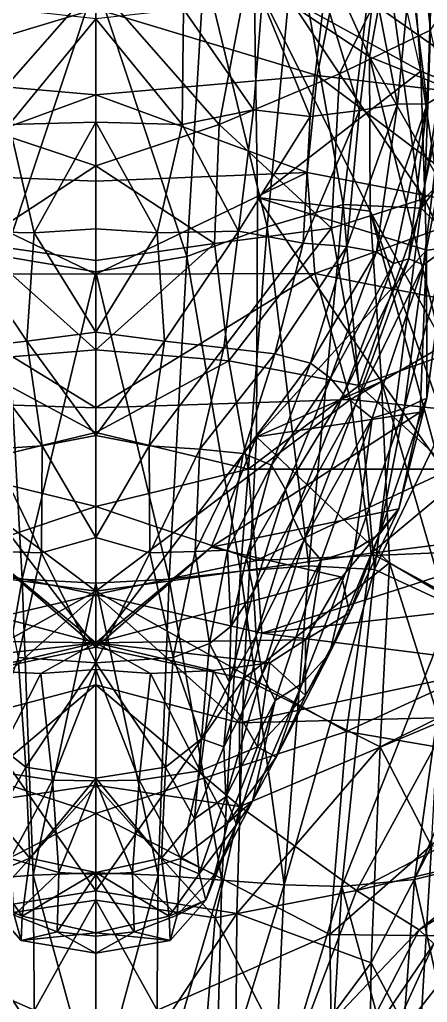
# Model space of a CAD drawing. Extents: x -1.1 to 1.1, y -4.3 to 7.3.
# Drawn here: x -0.0363 to 0.1582, y -3.6669 to -3.1978 of the extents above; entities that cross this region are included whole.
import ezdxf

# ---------------------------------------------------------------- set-up
doc = ezdxf.new("R2010")
doc.units = 0
doc.layers.add('T_REX$LWO', color=1, linetype='CONTINUOUS')

msp = doc.modelspace()

# ---------------------------------------------------------------- linework, layer by layer
at = {"layer": 'T_REX$LWO'}
for points in [[(0.15008, -3.15266, 3.32303), (0.15507, -3.22232, 3.32198), (0.12107, -3.0732, 3.34807)], [(0.13065, -3.21553, 3.33824), (0.07594, -3.09403, 3.26369), (0.0756, -3.17858, 3.24499)], [(0.07594, -3.09403, 3.26369), (0.13065, -3.21553, 3.33824), (0.14763, -3.12301, 3.36263)], [(0.15972, -3.20278, 4.20627), (0.21976, -3.11283, 4.1734), (0.15366, -3.14764, 4.20231)], [(0.19014, -3.23936, 3.45851), (0.14763, -3.12301, 3.36263), (0.13065, -3.21553, 3.33824)], [(0.14763, -3.12301, 3.36263), (0.19014, -3.23936, 3.45851), (0.21219, -3.1482, 3.45331)], [(0.09496, -3.1559, 3.05328), (0.1352, -3.1421, 3.02574), (0.11812, -3.28596, 3.05166)], [(0.15526, -3.2877, 3.05314), (0.11812, -3.28596, 3.05166), (0.1352, -3.1421, 3.02574)], [(0.1352, -3.1421, 3.02574), (0.17802, -3.14522, 3.0207), (0.15526, -3.2877, 3.05314)], [(0.11632, -3.22361, 4.21697), (0.15366, -3.14764, 4.20231), (0.07536, -3.16195, 4.2089)], [(0.15366, -3.14764, 4.20231), (0.11632, -3.22361, 4.21697), (0.15972, -3.20278, 4.20627)], [(0.15526, -3.2877, 3.05314), (0.17802, -3.14522, 3.0207), (0.22281, -3.20001, 3.08357)], [(0.15008, -3.15266, 3.32303), (0.15507, -3.22232, 3.32198), (0.0756, -3.17858, 3.24499)], [(0.17286, -3.22971, 3.34184), (0.15008, -3.15266, 3.32303), (0.16759, -3.16189, 3.34354)], [(0.17286, -3.22971, 3.34184), (0.15507, -3.22232, 3.32198), (0.15008, -3.15266, 3.32303)], [(0.05174, -3.17284, 3.08361), (0.09496, -3.1559, 3.05328), (0.08184, -3.2967, 3.06961)], [(0.11812, -3.28596, 3.05166), (0.08184, -3.2967, 3.06961), (0.09496, -3.1559, 3.05328)], [(-0.07536, -3.16195, 4.2089), (-0.05898, -3.24789, 4.21286), (0, -3.18073, 4.21512)], [(0.05898, -3.24789, 4.21286), (0.07536, -3.16195, 4.2089), (0, -3.18073, 4.21512)], [(0.07536, -3.16195, 4.2089), (0.05898, -3.24789, 4.21286), (0.11632, -3.22361, 4.21697)], [(0.1582, -3.23789, 3.38233), (0.16065, -3.16739, 3.3615), (0.15025, -3.17429, 3.37587)], [(0.1582, -3.23789, 3.38233), (0.16638, -3.23295, 3.36175), (0.16065, -3.16739, 3.3615)], [(-0.05174, -3.17284, 3.08361), (0, -3.17935, 3.09738), (-0.04345, -3.31092, 3.09187)], [(0, -3.17935, 3.09738), (0.05174, -3.17284, 3.08361), (0.04345, -3.31092, 3.09187)], [(0.08184, -3.2967, 3.06961), (0.04345, -3.31092, 3.09187), (0.05174, -3.17284, 3.08361)], [(0.14401, -3.23812, 3.39596), (0.15025, -3.17429, 3.37587), (0.13297, -3.18151, 3.38494)], [(0.15025, -3.17429, 3.37587), (0.14401, -3.23812, 3.39596), (0.1582, -3.23789, 3.38233)], [(-0.11502, -3.17772, 3.59938), (0, -3.19258, 3.6215), (-0.10567, -3.22449, 3.6181)], [(0, -3.26757, 4.22257), (0, -3.18073, 4.21512), (-0.05898, -3.24789, 4.21286)], [(0, -3.31818, 3.10277), (-0.04345, -3.31092, 3.09187), (0, -3.17935, 3.09738)], [(0, -3.19258, 3.6215), (0.11502, -3.17772, 3.59938), (0.10567, -3.22449, 3.6181)], [(0.04345, -3.31092, 3.09187), (0, -3.31818, 3.10277), (0, -3.17935, 3.09738)], [(0, -3.18073, 4.21512), (0, -3.26757, 4.22257), (0.05898, -3.24789, 4.21286)], [(0.07714, -3.28262, 3.24751), (0.0756, -3.17858, 3.24499), (0.15507, -3.22232, 3.32198)], [(0.0756, -3.17858, 3.24499), (0.13104, -3.28922, 3.32183), (0.13065, -3.21553, 3.33824)], [(0.13104, -3.28922, 3.32183), (0.0756, -3.17858, 3.24499), (0.07714, -3.28262, 3.24751)], [(0.1966, -3.2353, 3.57318), (0.10567, -3.22449, 3.6181), (0.11502, -3.17772, 3.59938)], [(0.11502, -3.17772, 3.59938), (0.21297, -3.17772, 3.56501), (0.1966, -3.2353, 3.57318)], [(0.12587, -3.24108, 3.40105), (0.13297, -3.18151, 3.38494), (0.10919, -3.18631, 3.38653)], [(0.12587, -3.24108, 3.40105), (0.14401, -3.23812, 3.39596), (0.13297, -3.18151, 3.38494)], [(0.0753, -3.24077, 3.39772), (0.07943, -3.18808, 3.38456), (0.04197, -3.19273, 3.37897)], [(0.0753, -3.24077, 3.39772), (0.10234, -3.24402, 3.40092), (0.07943, -3.18808, 3.38456)], [(0.10234, -3.24402, 3.40092), (0.10919, -3.18631, 3.38653), (0.07943, -3.18808, 3.38456)], [(0.10919, -3.18631, 3.38653), (0.10234, -3.24402, 3.40092), (0.12587, -3.24108, 3.40105)], [(0, -3.23364, 3.64484), (-0.10567, -3.22449, 3.6181), (0, -3.19258, 3.6215)], [(-0.04197, -3.19273, 3.37897), (-0.04128, -3.24785, 3.39025), (0, -3.19746, 3.36284)], [(0.10567, -3.22449, 3.6181), (0, -3.23364, 3.64484), (0, -3.19258, 3.6215)], [(0.04128, -3.24785, 3.39025), (0.04197, -3.19273, 3.37897), (0, -3.19746, 3.36284)], [(0.04197, -3.19273, 3.37897), (0.04128, -3.24785, 3.39025), (0.0753, -3.24077, 3.39772)], [(-0.04128, -3.24785, 3.39025), (0, -3.24676, 3.36948), (0, -3.19746, 3.36284)], [(0, -3.24676, 3.36948), (0.04128, -3.24785, 3.39025), (0, -3.19746, 3.36284)], [(0.15695, -3.28322, 4.18453), (0.15972, -3.20278, 4.20627), (0.11632, -3.22361, 4.21697)], [(0.19636, -3.32822, 3.11485), (0.15526, -3.2877, 3.05314), (0.22281, -3.20001, 3.08357)], [(0.15972, -3.20278, 4.20627), (0.15695, -3.28322, 4.18453), (0.17397, -3.26595, 4.17112)], [(0.16425, -3.34942, 3.4563), (0.13065, -3.21553, 3.33824), (0.13104, -3.28922, 3.32183)], [(0.17525, -3.29441, 3.45978), (0.19014, -3.23936, 3.45851), (0.13065, -3.21553, 3.33824)], [(0.13065, -3.21553, 3.33824), (0.16425, -3.34942, 3.4563), (0.17525, -3.29441, 3.45978)], [(0.15507, -3.22232, 3.32198), (0.15779, -3.30781, 3.30857), (0.07714, -3.28262, 3.24751)], [(0.15507, -3.22232, 3.32198), (0.16759, -3.30671, 3.33471), (0.15779, -3.30781, 3.30857)], [(0.16759, -3.30671, 3.33471), (0.15507, -3.22232, 3.32198), (0.17286, -3.22971, 3.34184)], [(-0.10567, -3.22449, 3.6181), (0, -3.23364, 3.64484), (-0.10087, -3.27075, 3.63758)], [(0, -3.23364, 3.64484), (0.10567, -3.22449, 3.6181), (0.10087, -3.27075, 3.63758)], [(0.11251, -3.29736, 4.21686), (0.11632, -3.22361, 4.21697), (0.05898, -3.24789, 4.21286)], [(0.19041, -3.28803, 3.58264), (0.10087, -3.27075, 3.63758), (0.10567, -3.22449, 3.6181)], [(0.10567, -3.22449, 3.6181), (0.1966, -3.2353, 3.57318), (0.19041, -3.28803, 3.58264)], [(0.11632, -3.22361, 4.21697), (0.11251, -3.29736, 4.21686), (0.15695, -3.28322, 4.18453)], [(0.17286, -3.22971, 3.34184), (0.16638, -3.23295, 3.36175), (0.15635, -3.31487, 3.35813)], [(0.17286, -3.22971, 3.34184), (0.15635, -3.31487, 3.35813), (0.16759, -3.30671, 3.33471)], [(0, -3.27496, 3.66655), (-0.10087, -3.27075, 3.63758), (0, -3.23364, 3.64484)], [(0.10087, -3.27075, 3.63758), (0, -3.27496, 3.66655), (0, -3.23364, 3.64484)], [(0.16638, -3.23295, 3.36175), (0.14943, -3.31201, 3.37993), (0.15635, -3.31487, 3.35813)], [(0.14943, -3.31201, 3.37993), (0.16638, -3.23295, 3.36175), (0.1582, -3.23789, 3.38233)], [(0.0753, -3.24077, 3.39772), (0.04128, -3.24785, 3.39025), (0.06815, -3.29881, 3.40365)], [(0.10234, -3.24402, 3.40092), (0.0753, -3.24077, 3.39772), (0.06815, -3.29881, 3.40365)], [(0.09904, -3.30445, 3.40827), (0.11983, -3.30611, 3.40978), (0.12587, -3.24108, 3.40105)], [(0.12587, -3.24108, 3.40105), (0.10234, -3.24402, 3.40092), (0.09904, -3.30445, 3.40827)], [(0.14401, -3.23812, 3.39596), (0.12587, -3.24108, 3.40105), (0.11983, -3.30611, 3.40978)], [(0.13401, -3.30856, 3.40481), (0.14401, -3.23812, 3.39596), (0.11983, -3.30611, 3.40978)], [(0.13401, -3.30856, 3.40481), (0.14204, -3.31419, 3.39515), (0.1582, -3.23789, 3.38233)], [(0.1582, -3.23789, 3.38233), (0.14401, -3.23812, 3.39596), (0.13401, -3.30856, 3.40481)], [(0.1582, -3.23789, 3.38233), (0.14204, -3.31419, 3.39515), (0.14943, -3.31201, 3.37993)], [(0.09904, -3.30445, 3.40827), (0.10234, -3.24402, 3.40092), (0.06815, -3.29881, 3.40365)], [(-0.0293, -3.29962, 3.38898), (-0.04128, -3.24785, 3.39025), (-0.06815, -3.29881, 3.40365)], [(-0.05898, -3.24789, 4.21286), (-0.05677, -3.30459, 4.21024), (0, -3.26757, 4.22257)], [(-0.04128, -3.24785, 3.39025), (-0.0293, -3.29962, 3.38898), (0, -3.24676, 3.36948)], [(0, -3.29765, 3.37109), (0, -3.24676, 3.36948), (-0.0293, -3.29962, 3.38898)], [(0, -3.24676, 3.36948), (0, -3.29765, 3.37109), (0.0293, -3.29962, 3.38898)], [(0.0293, -3.29962, 3.38898), (0.04128, -3.24785, 3.39025), (0, -3.24676, 3.36948)], [(0.05677, -3.30459, 4.21024), (0.05898, -3.24789, 4.21286), (0, -3.26757, 4.22257)], [(0.04128, -3.24785, 3.39025), (0.0293, -3.29962, 3.38898), (0.06815, -3.29881, 3.40365)], [(0.05898, -3.24789, 4.21286), (0.05677, -3.30459, 4.21024), (0.11251, -3.29736, 4.21686)], [(0, -3.31271, 4.21687), (0, -3.26757, 4.22257), (-0.05677, -3.30459, 4.21024)], [(0, -3.26757, 4.22257), (0, -3.31271, 4.21687), (0.05677, -3.30459, 4.21024)], [(0.17397, -3.26595, 4.17112), (0.15695, -3.28322, 4.18453), (0.18733, -3.35046, 4.13332)], [(-0.10459, -3.31896, 3.64859), (-0.10087, -3.27075, 3.63758), (0, -3.31936, 3.67886)], [(-0.10087, -3.27075, 3.63758), (0, -3.27496, 3.66655), (0, -3.31936, 3.67886)], [(0.10087, -3.27075, 3.63758), (0.10459, -3.31896, 3.64859), (0, -3.31936, 3.67886)], [(0, -3.27496, 3.66655), (0.10087, -3.27075, 3.63758), (0, -3.31936, 3.67886)], [(0.10087, -3.27075, 3.63758), (0.19041, -3.28803, 3.58264), (0.10459, -3.31896, 3.64859)], [(0.07678, -3.39694, 3.25642), (0.07714, -3.28262, 3.24751), (0.15779, -3.30781, 3.30857)], [(0.13639, -3.37052, 3.31047), (0.07714, -3.28262, 3.24751), (0.07678, -3.39694, 3.25642)], [(0.07714, -3.28262, 3.24751), (0.13639, -3.37052, 3.31047), (0.13104, -3.28922, 3.32183)], [(0.15695, -3.28322, 4.18453), (0.11251, -3.29736, 4.21686), (0.12576, -3.37245, 4.2021)], [(0.18733, -3.35046, 4.13332), (0.15695, -3.28322, 4.18453), (0.12576, -3.37245, 4.2021)], [(0.08184, -3.2967, 3.06961), (0.11812, -3.28596, 3.05166), (0.1017, -3.45846, 3.08986)], [(0.13311, -3.46021, 3.0982), (0.1017, -3.45846, 3.08986), (0.11812, -3.28596, 3.05166)], [(0.19041, -3.28803, 3.58264), (0.19443, -3.33682, 3.5871), (0.10459, -3.31896, 3.64859)], [(0.11812, -3.28596, 3.05166), (0.15526, -3.2877, 3.05314), (0.13311, -3.46021, 3.0982)], [(0.13311, -3.46021, 3.0982), (0.15526, -3.2877, 3.05314), (0.19636, -3.32822, 3.11485)], [(0.16297, -3.37991, 3.44652), (0.16425, -3.34942, 3.4563), (0.13104, -3.28922, 3.32183)], [(0.13104, -3.28922, 3.32183), (0.16387, -3.40974, 3.43432), (0.16297, -3.37991, 3.44652)], [(0.16387, -3.40974, 3.43432), (0.13104, -3.28922, 3.32183), (0.13639, -3.37052, 3.31047)], [(0, -3.29765, 3.37109), (-0.0293, -3.29962, 3.38898), (0, -3.34705, 3.36596)], [(0.0293, -3.29962, 3.38898), (0, -3.29765, 3.37109), (0, -3.34705, 3.36596)], [(0.04345, -3.31092, 3.09187), (0.08184, -3.2967, 3.06961), (0.06902, -3.46102, 3.09602)], [(0.11251, -3.29736, 4.21686), (0.05677, -3.30459, 4.21024), (0.06357, -3.36067, 4.19981)], [(0.12576, -3.37245, 4.2021), (0.11251, -3.29736, 4.21686), (0.06357, -3.36067, 4.19981)], [(0.1017, -3.45846, 3.08986), (0.06902, -3.46102, 3.09602), (0.08184, -3.2967, 3.06961)], [(-0.06113, -3.35452, 3.39741), (-0.03289, -3.3513, 3.38763), (-0.06815, -3.29881, 3.40365)], [(-0.03289, -3.3513, 3.38763), (-0.0293, -3.29962, 3.38898), (-0.06815, -3.29881, 3.40365)], [(-0.03289, -3.3513, 3.38763), (0, -3.34705, 3.36596), (-0.0293, -3.29962, 3.38898)], [(0, -3.34705, 3.36596), (0.03289, -3.3513, 3.38763), (0.0293, -3.29962, 3.38898)], [(0.0293, -3.29962, 3.38898), (0.03289, -3.3513, 3.38763), (0.06815, -3.29881, 3.40365)], [(0.03289, -3.3513, 3.38763), (0.06113, -3.35452, 3.39741), (0.06815, -3.29881, 3.40365)], [(0.09904, -3.30445, 3.40827), (0.06815, -3.29881, 3.40365), (0.06113, -3.35452, 3.39741)], [(-0.05677, -3.30459, 4.21024), (-0.06357, -3.36067, 4.19981), (0, -3.35545, 4.20379)], [(0, -3.31271, 4.21687), (-0.05677, -3.30459, 4.21024), (0, -3.35545, 4.20379)], [(0.05677, -3.30459, 4.21024), (0, -3.31271, 4.21687), (0, -3.35545, 4.20379)], [(0.06357, -3.36067, 4.19981), (0.05677, -3.30459, 4.21024), (0, -3.35545, 4.20379)], [(0.06113, -3.35452, 3.39741), (0.08555, -3.35728, 3.40247), (0.09904, -3.30445, 3.40827)], [(0.09904, -3.30445, 3.40827), (0.08555, -3.35728, 3.40247), (0.11983, -3.30611, 3.40978)], [(0.08555, -3.35728, 3.40247), (0.10249, -3.36175, 3.405), (0.11983, -3.30611, 3.40978)], [(0.13401, -3.30856, 3.40481), (0.11983, -3.30611, 3.40978), (0.10249, -3.36175, 3.405)], [(0.14719, -3.38344, 3.33389), (0.16759, -3.30671, 3.33471), (0.15635, -3.31487, 3.35813)], [(0.16759, -3.30671, 3.33471), (0.14719, -3.38344, 3.33389), (0.15804, -3.37845, 3.31556)], [(0.15804, -3.37845, 3.31556), (0.15779, -3.30781, 3.30857), (0.16759, -3.30671, 3.33471)], [(-0.0351, -3.46482, 3.10687), (-0.06902, -3.46102, 3.09602), (-0.04345, -3.31092, 3.09187)], [(-0.04345, -3.31092, 3.09187), (0, -3.31818, 3.10277), (-0.0351, -3.46482, 3.10687)], [(0, -3.31818, 3.10277), (0.04345, -3.31092, 3.09187), (0.0351, -3.46482, 3.10687)], [(0.06902, -3.46102, 3.09602), (0.0351, -3.46482, 3.10687), (0.04345, -3.31092, 3.09187)], [(0.15779, -3.30781, 3.30857), (0.15487, -3.38509, 3.29413), (0.07678, -3.39694, 3.25642)], [(0.10249, -3.36175, 3.405), (0.11198, -3.36891, 3.40084), (0.13401, -3.30856, 3.40481)], [(0.13401, -3.30856, 3.40481), (0.11198, -3.36891, 3.40084), (0.14204, -3.31419, 3.39515)], [(0.14943, -3.31201, 3.37993), (0.14204, -3.31419, 3.39515), (0.11818, -3.3766, 3.3894)], [(0.11818, -3.3766, 3.3894), (0.12393, -3.38161, 3.37335), (0.14943, -3.31201, 3.37993)], [(0.14943, -3.31201, 3.37993), (0.12393, -3.38161, 3.37335), (0.15635, -3.31487, 3.35813)], [(0.15804, -3.37845, 3.31556), (0.15487, -3.38509, 3.29413), (0.15779, -3.30781, 3.30857)], [(0.11198, -3.36891, 3.40084), (0.11818, -3.3766, 3.3894), (0.14204, -3.31419, 3.39515)], [(0.12393, -3.38161, 3.37335), (0.1319, -3.38799, 3.35418), (0.15635, -3.31487, 3.35813)], [(0.1319, -3.38799, 3.35418), (0.14719, -3.38344, 3.33389), (0.15635, -3.31487, 3.35813)], [(-0.12153, -3.37916, 3.64216), (-0.10459, -3.31896, 3.64859), (0, -3.38305, 3.67322)], [(0, -3.31936, 3.67886), (0, -3.38305, 3.67322), (-0.10459, -3.31896, 3.64859)], [(0, -3.4668, 3.11262), (-0.0351, -3.46482, 3.10687), (0, -3.31818, 3.10277)], [(0.0351, -3.46482, 3.10687), (0, -3.4668, 3.11262), (0, -3.31818, 3.10277)], [(0, -3.38305, 3.67322), (0, -3.31936, 3.67886), (0.10459, -3.31896, 3.64859)], [(0.10459, -3.31896, 3.64859), (0.12153, -3.37916, 3.64216), (0, -3.38305, 3.67322)], [(0.12153, -3.37916, 3.64216), (0.10459, -3.31896, 3.64859), (0.19443, -3.33682, 3.5871)], [(0.17043, -3.4776, 3.15406), (0.13311, -3.46021, 3.0982), (0.19636, -3.32822, 3.11485)], [(0.19443, -3.33682, 3.5871), (0.20858, -3.38824, 3.57928), (0.12153, -3.37916, 3.64216)], [(0, -3.34705, 3.36596), (-0.03289, -3.3513, 3.38763), (0, -3.39627, 3.35627)], [(0.03289, -3.3513, 3.38763), (0, -3.34705, 3.36596), (0, -3.39627, 3.35627)], [(-0.03289, -3.3513, 3.38763), (-0.06113, -3.35452, 3.39741), (-0.02554, -3.40121, 3.3741)], [(-0.03289, -3.3513, 3.38763), (-0.02554, -3.40121, 3.3741), (0, -3.39627, 3.35627)], [(0.02554, -3.40121, 3.3741), (0.03289, -3.3513, 3.38763), (0, -3.39627, 3.35627)], [(0.06113, -3.35452, 3.39741), (0.03289, -3.3513, 3.38763), (0.02554, -3.40121, 3.3741)], [(0.18733, -3.35046, 4.13332), (0.12576, -3.37245, 4.2021), (0.16944, -3.41242, 4.1171)], [(0, -3.35545, 4.20379), (-0.06357, -3.36067, 4.19981), (0, -3.39495, 4.18654)], [(-0.04977, -3.40278, 3.38255), (-0.02554, -3.40121, 3.3741), (-0.06113, -3.35452, 3.39741)], [(0.06357, -3.36067, 4.19981), (0, -3.35545, 4.20379), (0, -3.39495, 4.18654)], [(0.02554, -3.40121, 3.3741), (0.04977, -3.40278, 3.38255), (0.06113, -3.35452, 3.39741)], [(0.08555, -3.35728, 3.40247), (0.06113, -3.35452, 3.39741), (0.04977, -3.40278, 3.38255)], [(0.07037, -3.40486, 3.38881), (0.08555, -3.35728, 3.40247), (0.04977, -3.40278, 3.38255)], [(0.10249, -3.36175, 3.405), (0.08555, -3.35728, 3.40247), (0.07037, -3.40486, 3.38881)], [(-0.06357, -3.36067, 4.19981), (-0.07281, -3.41233, 4.185), (0, -3.39495, 4.18654)], [(0.07281, -3.41233, 4.185), (0.06357, -3.36067, 4.19981), (0, -3.39495, 4.18654)], [(0.12576, -3.37245, 4.2021), (0.06357, -3.36067, 4.19981), (0.07281, -3.41233, 4.185)], [(0.07037, -3.40486, 3.38881), (0.0839, -3.4104, 3.39191), (0.10249, -3.36175, 3.405)], [(0.11198, -3.36891, 3.40084), (0.10249, -3.36175, 3.405), (0.0839, -3.4104, 3.39191)], [(0.16944, -3.41242, 4.1171), (0.12576, -3.37245, 4.2021), (0.07281, -3.41233, 4.185)], [(0.07678, -3.39694, 3.25642), (0.14014, -3.45717, 3.30152), (0.13639, -3.37052, 3.31047)], [(0.09053, -3.42204, 3.38774), (0.11198, -3.36891, 3.40084), (0.0839, -3.4104, 3.39191)], [(0.11818, -3.3766, 3.3894), (0.11198, -3.36891, 3.40084), (0.09053, -3.42204, 3.38774)], [(0.13639, -3.37052, 3.31047), (0.16573, -3.47224, 3.40922), (0.16387, -3.40974, 3.43432)], [(0.16573, -3.47224, 3.40922), (0.13639, -3.37052, 3.31047), (0.14014, -3.45717, 3.30152)], [(0.09053, -3.42204, 3.38774), (0.09416, -3.43558, 3.3773), (0.11818, -3.3766, 3.3894)], [(0.12393, -3.38161, 3.37335), (0.11818, -3.3766, 3.3894), (0.09416, -3.43558, 3.3773)], [(-0.13152, -3.45252, 3.61996), (-0.12153, -3.37916, 3.64216), (0, -3.47064, 3.64866)], [(0, -3.38305, 3.67322), (0, -3.47064, 3.64866), (-0.12153, -3.37916, 3.64216)], [(0, -3.47064, 3.64866), (0, -3.38305, 3.67322), (0.12153, -3.37916, 3.64216)], [(0.12153, -3.37916, 3.64216), (0.13152, -3.45252, 3.61996), (0, -3.47064, 3.64866)], [(0.0993, -3.44631, 3.36294), (0.12393, -3.38161, 3.37335), (0.09416, -3.43558, 3.3773)], [(0.1319, -3.38799, 3.35418), (0.12393, -3.38161, 3.37335), (0.0993, -3.44631, 3.36294)], [(0.13152, -3.45252, 3.61996), (0.12153, -3.37916, 3.64216), (0.20858, -3.38824, 3.57928)], [(0.15804, -3.37845, 3.31556), (0.13537, -3.44337, 3.30852), (0.1446, -3.43134, 3.29273)], [(0.15804, -3.37845, 3.31556), (0.14719, -3.38344, 3.33389), (0.13537, -3.44337, 3.30852)], [(0.1446, -3.43134, 3.29273), (0.15487, -3.38509, 3.29413), (0.15804, -3.37845, 3.31556)], [(0.07678, -3.39694, 3.25642), (0.15487, -3.38509, 3.29413), (0.05508, -3.44954, 3.2587)], [(0.15487, -3.38509, 3.29413), (0.1446, -3.43134, 3.29273), (0.05508, -3.44954, 3.2587)], [(0.14719, -3.38344, 3.33389), (0.12348, -3.4509, 3.32579), (0.13537, -3.44337, 3.30852)], [(0.12348, -3.4509, 3.32579), (0.14719, -3.38344, 3.33389), (0.1319, -3.38799, 3.35418)], [(0.0993, -3.44631, 3.36294), (0.10761, -3.45584, 3.34466), (0.1319, -3.38799, 3.35418)], [(0.1319, -3.38799, 3.35418), (0.10761, -3.45584, 3.34466), (0.12348, -3.4509, 3.32579)], [(0.20858, -3.38824, 3.57928), (0.21354, -3.44228, 3.56396), (0.13152, -3.45252, 3.61996)], [(0, -3.39495, 4.18654), (-0.07281, -3.41233, 4.185), (0, -3.43023, 4.1688)], [(0, -3.39627, 3.35627), (-0.02554, -3.40121, 3.3741), (0, -3.44501, 3.34372)], [(0.07281, -3.41233, 4.185), (0, -3.39495, 4.18654), (0, -3.43023, 4.1688)], [(0.02554, -3.40121, 3.3741), (0, -3.39627, 3.35627), (0, -3.44501, 3.34372)], [(-0.07678, -3.39694, 3.25642), (0, -3.4974, 3.24026), (-0.05508, -3.44954, 3.2587)], [(-0.0707, -3.51231, 3.25629), (0, -3.4974, 3.24026), (-0.07678, -3.39694, 3.25642)], [(-0.02581, -3.45225, 3.359), (-0.02554, -3.40121, 3.3741), (-0.04977, -3.40278, 3.38255)], [(-0.02581, -3.45225, 3.359), (0, -3.44501, 3.34372), (-0.02554, -3.40121, 3.3741)], [(0, -3.4974, 3.24026), (0.07678, -3.39694, 3.25642), (0.05508, -3.44954, 3.2587)], [(0, -3.4974, 3.24026), (0.0707, -3.51231, 3.25629), (0.07678, -3.39694, 3.25642)], [(0, -3.44501, 3.34372), (0.02581, -3.45225, 3.359), (0.02554, -3.40121, 3.3741)], [(0.02554, -3.40121, 3.3741), (0.02581, -3.45225, 3.359), (0.04977, -3.40278, 3.38255)], [(0.14014, -3.45717, 3.30152), (0.07678, -3.39694, 3.25642), (0.0707, -3.51231, 3.25629)], [(-0.04739, -3.45169, 3.36573), (-0.02581, -3.45225, 3.359), (-0.04977, -3.40278, 3.38255)], [(0.02581, -3.45225, 3.359), (0.04739, -3.45169, 3.36573), (0.04977, -3.40278, 3.38255)], [(0.07037, -3.40486, 3.38881), (0.04977, -3.40278, 3.38255), (0.04739, -3.45169, 3.36573)], [(0.04739, -3.45169, 3.36573), (0.06297, -3.451, 3.37237), (0.07037, -3.40486, 3.38881)], [(0.07037, -3.40486, 3.38881), (0.06297, -3.451, 3.37237), (0.0839, -3.4104, 3.39191)], [(0.06297, -3.451, 3.37237), (0.07201, -3.45467, 3.37554), (0.0839, -3.4104, 3.39191)], [(0.09053, -3.42204, 3.38774), (0.0839, -3.4104, 3.39191), (0.07201, -3.45467, 3.37554)], [(-0.07281, -3.41233, 4.185), (-0.07655, -3.45597, 4.16279), (0, -3.43023, 4.1688)], [(0.07655, -3.45597, 4.16279), (0.07281, -3.41233, 4.185), (0, -3.43023, 4.1688)], [(0.16944, -3.41242, 4.1171), (0.07281, -3.41233, 4.185), (0.07655, -3.45597, 4.16279)], [(0.20378, -3.45061, 4.09258), (0.16944, -3.41242, 4.1171), (0.07655, -3.45597, 4.16279)], [(0.07201, -3.45467, 3.37554), (0.07525, -3.47078, 3.37071), (0.09053, -3.42204, 3.38774)], [(0.09053, -3.42204, 3.38774), (0.07525, -3.47078, 3.37071), (0.09416, -3.43558, 3.3773)], [(0, -3.43023, 4.1688), (-0.07655, -3.45597, 4.16279), (0, -3.47223, 4.14886)], [(0.07655, -3.45597, 4.16279), (0, -3.43023, 4.1688), (0, -3.47223, 4.14886)], [(0.11742, -3.46387, 3.27827), (0.05508, -3.44954, 3.2587), (0.1446, -3.43134, 3.29273)], [(0.1446, -3.43134, 3.29273), (0.12114, -3.48104, 3.28618), (0.11742, -3.46387, 3.27827)], [(0.12114, -3.48104, 3.28618), (0.1446, -3.43134, 3.29273), (0.13537, -3.44337, 3.30852)], [(0.07525, -3.47078, 3.37071), (0.07657, -3.49195, 3.36159), (0.09416, -3.43558, 3.3773)], [(0.0993, -3.44631, 3.36294), (0.09416, -3.43558, 3.3773), (0.07657, -3.49195, 3.36159)], [(0.11157, -3.50039, 3.30014), (0.12114, -3.48104, 3.28618), (0.13537, -3.44337, 3.30852)], [(0.11157, -3.50039, 3.30014), (0.13537, -3.44337, 3.30852), (0.12348, -3.4509, 3.32579)], [(0.21354, -3.44228, 3.56396), (0.21099, -3.49566, 3.54534), (0.13152, -3.45252, 3.61996)], [(-0.02581, -3.45225, 3.359), (0, -3.50489, 3.34407), (0, -3.44501, 3.34372)], [(0, -3.50489, 3.34407), (0.02581, -3.45225, 3.359), (0, -3.44501, 3.34372)], [(0.07657, -3.49195, 3.36159), (0.07944, -3.51019, 3.34963), (0.0993, -3.44631, 3.36294)], [(0.0993, -3.44631, 3.36294), (0.07944, -3.51019, 3.34963), (0.10761, -3.45584, 3.34466)], [(-0.11974, -3.53758, 3.59121), (-0.13152, -3.45252, 3.61996), (0, -3.47064, 3.64866)], [(0, -3.49526, 3.25691), (-0.11742, -3.46387, 3.27827), (-0.05508, -3.44954, 3.2587)], [(0, -3.49526, 3.25691), (-0.05508, -3.44954, 3.2587), (0, -3.4974, 3.24026)], [(-0.02581, -3.45225, 3.359), (-0.04739, -3.45169, 3.36573), (-0.03703, -3.50226, 3.35006)], [(0, -3.50489, 3.34407), (-0.02581, -3.45225, 3.359), (-0.03703, -3.50226, 3.35006)], [(0.05508, -3.44954, 3.2587), (0, -3.49526, 3.25691), (0, -3.4974, 3.24026)], [(0.11742, -3.46387, 3.27827), (0, -3.49526, 3.25691), (0.05508, -3.44954, 3.2587)], [(0.02581, -3.45225, 3.359), (0, -3.50489, 3.34407), (0.03703, -3.50226, 3.35006)], [(0.13152, -3.45252, 3.61996), (0.11974, -3.53758, 3.59121), (0, -3.47064, 3.64866)], [(0.04739, -3.45169, 3.36573), (0.02581, -3.45225, 3.359), (0.03703, -3.50226, 3.35006)], [(0.04739, -3.45169, 3.36573), (0.03703, -3.50226, 3.35006), (0.05435, -3.49563, 3.35616)], [(0.05435, -3.49563, 3.35616), (0.06297, -3.451, 3.37237), (0.04739, -3.45169, 3.36573)], [(0.06297, -3.451, 3.37237), (0.05435, -3.49563, 3.35616), (0.06448, -3.4875, 3.362)], [(0.07201, -3.45467, 3.37554), (0.06297, -3.451, 3.37237), (0.06448, -3.4875, 3.362)], [(0.20378, -3.45061, 4.09258), (0.07655, -3.45597, 4.16279), (0.07931, -3.49061, 4.14051)], [(0.20848, -3.47602, 4.08482), (0.20378, -3.45061, 4.09258), (0.07931, -3.49061, 4.14051)], [(0.0985, -3.51478, 3.31696), (0.12348, -3.4509, 3.32579), (0.10761, -3.45584, 3.34466)], [(0.12348, -3.4509, 3.32579), (0.0985, -3.51478, 3.31696), (0.11157, -3.50039, 3.30014)], [(0.21099, -3.49566, 3.54534), (0.11974, -3.53758, 3.59121), (0.13152, -3.45252, 3.61996)], [(-0.07655, -3.45597, 4.16279), (-0.07931, -3.49061, 4.14051), (0, -3.47223, 4.14886)], [(0.07931, -3.49061, 4.14051), (0.07655, -3.45597, 4.16279), (0, -3.47223, 4.14886)], [(0.07525, -3.47078, 3.37071), (0.07201, -3.45467, 3.37554), (0.06448, -3.4875, 3.362)], [(0.0707, -3.51231, 3.25629), (0.1357, -3.54488, 3.29132), (0.14014, -3.45717, 3.30152)], [(0.07944, -3.51019, 3.34963), (0.08556, -3.52275, 3.33482), (0.10761, -3.45584, 3.34466)], [(0.08556, -3.52275, 3.33482), (0.0985, -3.51478, 3.31696), (0.10761, -3.45584, 3.34466)], [(0.16355, -3.53103, 3.37363), (0.14014, -3.45717, 3.30152), (0.1357, -3.54488, 3.29132)], [(0.14014, -3.45717, 3.30152), (0.16355, -3.53103, 3.37363), (0.16573, -3.47224, 3.40922)], [(-0.06902, -3.46102, 3.09602), (-0.0351, -3.46482, 3.10687), (-0.06027, -3.60859, 3.11089)], [(0.0351, -3.46482, 3.10687), (0.06902, -3.46102, 3.09602), (0.06027, -3.60859, 3.11089)], [(0.08994, -3.61084, 3.11341), (0.06027, -3.60859, 3.11089), (0.06902, -3.46102, 3.09602)], [(0.06902, -3.46102, 3.09602), (0.1017, -3.45846, 3.08986), (0.08994, -3.61084, 3.11341)], [(0.08994, -3.61084, 3.11341), (0.1017, -3.45846, 3.08986), (0.13311, -3.46021, 3.0982)], [(0.11752, -3.6116, 3.12564), (0.08994, -3.61084, 3.11341), (0.13311, -3.46021, 3.0982)], [(0.11752, -3.6116, 3.12564), (0.13311, -3.46021, 3.0982), (0.17043, -3.4776, 3.15406)], [(-0.11742, -3.46387, 3.27827), (0, -3.49526, 3.25691), (-0.10018, -3.49383, 3.27431)], [(-0.02984, -3.60622, 3.11304), (-0.06027, -3.60859, 3.11089), (-0.0351, -3.46482, 3.10687)], [(-0.0351, -3.46482, 3.10687), (0, -3.4668, 3.11262), (-0.02984, -3.60622, 3.11304)], [(0, -3.60511, 3.11485), (-0.02984, -3.60622, 3.11304), (0, -3.4668, 3.11262)], [(0, -3.49526, 3.25691), (0.11742, -3.46387, 3.27827), (0.10018, -3.49383, 3.27431)], [(0, -3.4668, 3.11262), (0.0351, -3.46482, 3.10687), (0.02984, -3.60622, 3.11304)], [(0.02984, -3.60622, 3.11304), (0, -3.60511, 3.11485), (0, -3.4668, 3.11262)], [(0.06027, -3.60859, 3.11089), (0.02984, -3.60622, 3.11304), (0.0351, -3.46482, 3.10687)], [(0.11742, -3.46387, 3.27827), (0.12114, -3.48104, 3.28618), (0.10018, -3.49383, 3.27431)], [(0, -3.5767, 3.61406), (-0.11974, -3.53758, 3.59121), (0, -3.47064, 3.64866)], [(0.11974, -3.53758, 3.59121), (0, -3.5767, 3.61406), (0, -3.47064, 3.64866)], [(0.06379, -3.51399, 3.3564), (0.07525, -3.47078, 3.37071), (0.06448, -3.4875, 3.362)], [(0.07657, -3.49195, 3.36159), (0.07525, -3.47078, 3.37071), (0.06379, -3.51399, 3.3564)], [(-0.07931, -3.49061, 4.14051), (-0.06866, -3.53347, 4.11801), (0, -3.47223, 4.14886)], [(0, -3.51541, 4.12479), (0, -3.47223, 4.14886), (-0.06866, -3.53347, 4.11801)], [(0, -3.47223, 4.14886), (0, -3.51541, 4.12479), (0.06866, -3.53347, 4.11801)], [(0.06866, -3.53347, 4.11801), (0.07931, -3.49061, 4.14051), (0, -3.47223, 4.14886)], [(0.19869, -3.50573, 4.07156), (0.20848, -3.47602, 4.08482), (0.07931, -3.49061, 4.14051)], [(0.12114, -3.48104, 3.28618), (0.10004, -3.52037, 3.28184), (0.10018, -3.49383, 3.27431)], [(0.10004, -3.52037, 3.28184), (0.12114, -3.48104, 3.28618), (0.11157, -3.50039, 3.30014)], [(0.15205, -3.6082, 3.17484), (0.11752, -3.6116, 3.12564), (0.17043, -3.4776, 3.15406)], [(0.15205, -3.6082, 3.17484), (0.17043, -3.4776, 3.15406), (0.19461, -3.50825, 3.24124)], [(0.06379, -3.51399, 3.3564), (0.06448, -3.4875, 3.362), (0.05435, -3.49563, 3.35616)], [(0, -3.49526, 3.25691), (-0.08306, -3.50486, 3.27045), (-0.10018, -3.49383, 3.27431)], [(0.08306, -3.50486, 3.27045), (0, -3.49526, 3.25691), (0.10018, -3.49383, 3.27431)], [(0.06379, -3.51399, 3.3564), (0.06114, -3.54495, 3.34932), (0.07657, -3.49195, 3.36159)], [(0.07944, -3.51019, 3.34963), (0.07657, -3.49195, 3.36159), (0.06114, -3.54495, 3.34932)], [(0.07931, -3.49061, 4.14051), (0.06866, -3.53347, 4.11801), (0.19869, -3.50573, 4.07156)], [(0.08306, -3.50486, 3.27045), (0.10018, -3.49383, 3.27431), (0.10004, -3.52037, 3.28184)], [(-0.05621, -3.50849, 3.26791), (-0.08306, -3.50486, 3.27045), (0, -3.49526, 3.25691)], [(0, -3.4974, 3.24026), (-0.0707, -3.51231, 3.25629), (0, -3.61365, 3.2294)], [(0, -3.49526, 3.25691), (-0.02612, -3.51, 3.26741), (-0.05621, -3.50849, 3.26791)], [(0, -3.50805, 3.26658), (-0.02612, -3.51, 3.26741), (0, -3.49526, 3.25691)], [(0.08306, -3.50486, 3.27045), (0.05621, -3.50849, 3.26791), (0, -3.49526, 3.25691)], [(0.02612, -3.51, 3.26741), (0, -3.49526, 3.25691), (0.05621, -3.50849, 3.26791)], [(0.02612, -3.51, 3.26741), (0, -3.50805, 3.26658), (0, -3.49526, 3.25691)], [(0.0707, -3.51231, 3.25629), (0, -3.4974, 3.24026), (0, -3.61365, 3.2294)], [(0.05047, -3.54106, 3.34784), (0.05435, -3.49563, 3.35616), (0.03703, -3.50226, 3.35006)], [(0.05435, -3.49563, 3.35616), (0.05047, -3.54106, 3.34784), (0.06379, -3.51399, 3.3564)], [(0.21099, -3.49566, 3.54534), (0.20524, -3.55223, 3.52281), (0.11974, -3.53758, 3.59121)], [(-0.05047, -3.54106, 3.34784), (-0.03331, -3.55468, 3.34242), (-0.03703, -3.50226, 3.35006)], [(-0.03703, -3.50226, 3.35006), (-0.03331, -3.55468, 3.34242), (0, -3.50489, 3.34407)], [(0.03331, -3.55468, 3.34242), (0.03703, -3.50226, 3.35006), (0, -3.50489, 3.34407)], [(0.03331, -3.55468, 3.34242), (0.05047, -3.54106, 3.34784), (0.03703, -3.50226, 3.35006)], [(0.11157, -3.50039, 3.30014), (0.08606, -3.5499, 3.2953), (0.10004, -3.52037, 3.28184)], [(0.11157, -3.50039, 3.30014), (0.0985, -3.51478, 3.31696), (0.08606, -3.5499, 3.2953)], [(-0.05621, -3.50849, 3.26791), (-0.02612, -3.51, 3.26741), (-0.04986, -3.55638, 3.27896)], [(0, -3.55986, 3.33738), (0, -3.50489, 3.34407), (-0.03331, -3.55468, 3.34242)], [(-0.02068, -3.56093, 3.27858), (-0.02612, -3.51, 3.26741), (0, -3.50805, 3.26658)], [(0, -3.56124, 3.27797), (-0.02068, -3.56093, 3.27858), (0, -3.50805, 3.26658)], [(0, -3.50489, 3.34407), (0, -3.55986, 3.33738), (0.03331, -3.55468, 3.34242)], [(0.02068, -3.56093, 3.27858), (0, -3.56124, 3.27797), (0, -3.50805, 3.26658)], [(0.02612, -3.51, 3.26741), (0.02068, -3.56093, 3.27858), (0, -3.50805, 3.26658)], [(0.02612, -3.51, 3.26741), (0.05621, -3.50849, 3.26791), (0.04986, -3.55638, 3.27896)], [(0.07722, -3.54501, 3.28026), (0.04986, -3.55638, 3.27896), (0.05621, -3.50849, 3.26791)], [(0.08306, -3.50486, 3.27045), (0.07722, -3.54501, 3.28026), (0.05621, -3.50849, 3.26791)], [(0.16934, -3.53099, 4.04901), (0.19869, -3.50573, 4.07156), (0.06866, -3.53347, 4.11801)], [(0.10004, -3.52037, 3.28184), (0.07722, -3.54501, 3.28026), (0.08306, -3.50486, 3.27045)], [(0.17865, -3.60157, 3.24757), (0.15205, -3.6082, 3.17484), (0.19461, -3.50825, 3.24124)], [(-0.06739, -3.62443, 3.24375), (0, -3.61365, 3.2294), (-0.0707, -3.51231, 3.25629)], [(-0.02068, -3.56093, 3.27858), (-0.04986, -3.55638, 3.27896), (-0.02612, -3.51, 3.26741)], [(0, -3.61365, 3.2294), (0.06739, -3.62443, 3.24375), (0.0707, -3.51231, 3.25629)], [(0.04986, -3.55638, 3.27896), (0.02068, -3.56093, 3.27858), (0.02612, -3.51, 3.26741)], [(0.06208, -3.56882, 3.34016), (0.07944, -3.51019, 3.34963), (0.06114, -3.54495, 3.34932)], [(0.08556, -3.52275, 3.33482), (0.07944, -3.51019, 3.34963), (0.06208, -3.56882, 3.34016)], [(0.1357, -3.54488, 3.29132), (0.0707, -3.51231, 3.25629), (0.06739, -3.62443, 3.24375)], [(0, -3.56317, 4.09895), (0, -3.51541, 4.12479), (-0.06871, -3.57345, 4.09465)], [(-0.06866, -3.53347, 4.11801), (-0.06871, -3.57345, 4.09465), (0, -3.51541, 4.12479)], [(0, -3.51541, 4.12479), (0, -3.56317, 4.09895), (0.06871, -3.57345, 4.09465)], [(0.06871, -3.57345, 4.09465), (0.06866, -3.53347, 4.11801), (0, -3.51541, 4.12479)], [(0.06379, -3.51399, 3.3564), (0.05047, -3.54106, 3.34784), (0.06114, -3.54495, 3.34932)], [(0.0985, -3.51478, 3.31696), (0.0749, -3.57094, 3.3114), (0.08606, -3.5499, 3.2953)], [(0.0749, -3.57094, 3.3114), (0.0985, -3.51478, 3.31696), (0.08556, -3.52275, 3.33482)], [(0.06208, -3.56882, 3.34016), (0.0672, -3.582, 3.32759), (0.08556, -3.52275, 3.33482)], [(0.08556, -3.52275, 3.33482), (0.0672, -3.582, 3.32759), (0.0749, -3.57094, 3.3114)], [(0.07722, -3.54501, 3.28026), (0.10004, -3.52037, 3.28184), (0.08606, -3.5499, 3.2953)], [(0.06866, -3.53347, 4.11801), (0.06871, -3.57345, 4.09465), (0.16934, -3.53099, 4.04901)], [(0.12444, -3.61355, 4.06547), (0.16934, -3.53099, 4.04901), (0.06871, -3.57345, 4.09465)], [(0.16934, -3.53099, 4.04901), (0.12444, -3.61355, 4.06547), (0.22631, -3.56077, 4.0104)], [(0.1357, -3.54488, 3.29132), (0.16021, -3.59229, 3.35193), (0.16355, -3.53103, 3.37363)], [(-0.11169, -3.6346, 3.56066), (-0.11974, -3.53758, 3.59121), (0, -3.5767, 3.61406)], [(-0.05047, -3.54106, 3.34784), (-0.04715, -3.57938, 3.34179), (-0.03331, -3.55468, 3.34242)], [(0.11974, -3.53758, 3.59121), (0.11169, -3.6346, 3.56066), (0, -3.5767, 3.61406)], [(0.04715, -3.57938, 3.34179), (0.05047, -3.54106, 3.34784), (0.03331, -3.55468, 3.34242)], [(0.05047, -3.54106, 3.34784), (0.04715, -3.57938, 3.34179), (0.06114, -3.54495, 3.34932)], [(0.20524, -3.55223, 3.52281), (0.11169, -3.6346, 3.56066), (0.11974, -3.53758, 3.59121)], [(0.06208, -3.56882, 3.34016), (0.06114, -3.54495, 3.34932), (0.04715, -3.57938, 3.34179)], [(0.04986, -3.55638, 3.27896), (0.07722, -3.54501, 3.28026), (0.06305, -3.58128, 3.29408)], [(0.06305, -3.58128, 3.29408), (0.07722, -3.54501, 3.28026), (0.08606, -3.5499, 3.2953)], [(0.06739, -3.62443, 3.24375), (0.13147, -3.64799, 3.27514), (0.1357, -3.54488, 3.29132)], [(0.16021, -3.59229, 3.35193), (0.1357, -3.54488, 3.29132), (0.13147, -3.64799, 3.27514)], [(0.06305, -3.58128, 3.29408), (0.08606, -3.5499, 3.2953), (0.0749, -3.57094, 3.3114)], [(-0.03139, -3.59814, 3.33654), (-0.03331, -3.55468, 3.34242), (-0.04715, -3.57938, 3.34179)], [(0, -3.55986, 3.33738), (-0.03331, -3.55468, 3.34242), (-0.03139, -3.59814, 3.33654)], [(0.03331, -3.55468, 3.34242), (0, -3.55986, 3.33738), (0.03139, -3.59814, 3.33654)], [(0.03331, -3.55468, 3.34242), (0.03139, -3.59814, 3.33654), (0.04715, -3.57938, 3.34179)], [(0.20524, -3.55223, 3.52281), (0.20703, -3.63571, 3.48745), (0.11169, -3.6346, 3.56066)], [(-0.04986, -3.55638, 3.27896), (-0.02068, -3.56093, 3.27858), (-0.04065, -3.59825, 3.29277)], [(0, -3.60499, 3.33212), (0, -3.55986, 3.33738), (-0.03139, -3.59814, 3.33654)], [(0, -3.55986, 3.33738), (0, -3.60499, 3.33212), (0.03139, -3.59814, 3.33654)], [(0.02068, -3.56093, 3.27858), (0.04986, -3.55638, 3.27896), (0.04065, -3.59825, 3.29277)], [(0.06305, -3.58128, 3.29408), (0.04065, -3.59825, 3.29277), (0.04986, -3.55638, 3.27896)], [(0.20085, -3.59547, 3.9946), (0.22631, -3.56077, 4.0104), (0.12444, -3.61355, 4.06547)], [(-0.06871, -3.57345, 4.09465), (-0.05696, -3.6265, 4.06382), (0, -3.56317, 4.09895)], [(0, -3.61812, 4.06621), (0, -3.56317, 4.09895), (-0.05696, -3.6265, 4.06382)], [(-0.02068, -3.56093, 3.27858), (-0.01764, -3.605, 3.2918), (-0.04065, -3.59825, 3.29277)], [(-0.02068, -3.56093, 3.27858), (0, -3.56124, 3.27797), (-0.01764, -3.605, 3.2918)], [(0, -3.60586, 3.29126), (-0.01764, -3.605, 3.2918), (0, -3.56124, 3.27797)], [(0, -3.56124, 3.27797), (0.02068, -3.56093, 3.27858), (0.01764, -3.605, 3.2918)], [(0.01764, -3.605, 3.2918), (0, -3.60586, 3.29126), (0, -3.56124, 3.27797)], [(0, -3.56317, 4.09895), (0, -3.61812, 4.06621), (0.05696, -3.6265, 4.06382)], [(0.05696, -3.6265, 4.06382), (0.06871, -3.57345, 4.09465), (0, -3.56317, 4.09895)], [(0.01764, -3.605, 3.2918), (0.02068, -3.56093, 3.27858), (0.04065, -3.59825, 3.29277)], [(0.04715, -3.57938, 3.34179), (0.04945, -3.60557, 3.33362), (0.06208, -3.56882, 3.34016)], [(0.06208, -3.56882, 3.34016), (0.04945, -3.60557, 3.33362), (0.0672, -3.582, 3.32759)], [(0.0749, -3.57094, 3.3114), (0.05669, -3.60587, 3.30884), (0.06305, -3.58128, 3.29408)], [(0.05669, -3.60587, 3.30884), (0.0749, -3.57094, 3.3114), (0.0672, -3.582, 3.32759)], [(0.06871, -3.57345, 4.09465), (0.05696, -3.6265, 4.06382), (0.12444, -3.61355, 4.06547)], [(0, -3.68357, 3.58054), (-0.11169, -3.6346, 3.56066), (0, -3.5767, 3.61406)], [(-0.04715, -3.57938, 3.34179), (-0.04945, -3.60557, 3.33362), (-0.03139, -3.59814, 3.33654)], [(0.11169, -3.6346, 3.56066), (0, -3.68357, 3.58054), (0, -3.5767, 3.61406)], [(0.04945, -3.60557, 3.33362), (0.04715, -3.57938, 3.34179), (0.03139, -3.59814, 3.33654)], [(0.06305, -3.58128, 3.29408), (0.05669, -3.60587, 3.30884), (0.04065, -3.59825, 3.29277)], [(0.04945, -3.60557, 3.33362), (0.05256, -3.61815, 3.3221), (0.0672, -3.582, 3.32759)], [(0.05256, -3.61815, 3.3221), (0.05669, -3.60587, 3.30884), (0.0672, -3.582, 3.32759)], [(0.13147, -3.64799, 3.27514), (0.15442, -3.69127, 3.33147), (0.16021, -3.59229, 3.35193)], [(0.20179, -3.59219, 3.34219), (0.16021, -3.59229, 3.35193), (0.15442, -3.69127, 3.33147)], [(0.15442, -3.69127, 3.33147), (0.19821, -3.68219, 3.32074), (0.20179, -3.59219, 3.34219)], [(-0.04945, -3.60557, 3.33362), (-0.03502, -3.62574, 3.3285), (-0.03139, -3.59814, 3.33654)], [(-0.04065, -3.59825, 3.29277), (-0.01764, -3.605, 3.2918), (-0.03886, -3.62537, 3.3066)], [(-0.03139, -3.59814, 3.33654), (-0.03502, -3.62574, 3.3285), (0, -3.60499, 3.33212)], [(0.03502, -3.62574, 3.3285), (0.03139, -3.59814, 3.33654), (0, -3.60499, 3.33212)], [(0.01764, -3.605, 3.2918), (0.04065, -3.59825, 3.29277), (0.03886, -3.62537, 3.3066)], [(0.03502, -3.62574, 3.3285), (0.04945, -3.60557, 3.33362), (0.03139, -3.59814, 3.33654)], [(0.05669, -3.60587, 3.30884), (0.03886, -3.62537, 3.3066), (0.04065, -3.59825, 3.29277)], [(0.12444, -3.61355, 4.06547), (0.15438, -3.63236, 3.99069), (0.20085, -3.59547, 3.9946)], [(0.20632, -3.5998, 3.99159), (0.20085, -3.59547, 3.9946), (0.15438, -3.63236, 3.99069)], [(0.15205, -3.6082, 3.17484), (0.17865, -3.60157, 3.24757), (0.17234, -3.69892, 3.23792)], [(0.16133, -3.63896, 3.98463), (0.20632, -3.5998, 3.99159), (0.15438, -3.63236, 3.99069)], [(-0.02984, -3.60622, 3.11304), (-0.02883, -3.71596, 3.10243), (-0.06027, -3.60859, 3.11089)], [(-0.04945, -3.60557, 3.33362), (-0.05256, -3.61815, 3.3221), (-0.03502, -3.62574, 3.3285)], [(-0.01841, -3.63334, 3.30455), (-0.03886, -3.62537, 3.3066), (-0.01764, -3.605, 3.2918)], [(0, -3.63372, 3.32501), (0, -3.60499, 3.33212), (-0.03502, -3.62574, 3.3285)], [(0, -3.60511, 3.11485), (0, -3.71537, 3.10193), (-0.02984, -3.60622, 3.11304)], [(0, -3.71537, 3.10193), (-0.02883, -3.71596, 3.10243), (-0.02984, -3.60622, 3.11304)], [(-0.01841, -3.63334, 3.30455), (-0.01764, -3.605, 3.2918), (0, -3.60586, 3.29126)], [(0, -3.63538, 3.30332), (-0.01841, -3.63334, 3.30455), (0, -3.60586, 3.29126)], [(0, -3.60499, 3.33212), (0, -3.63372, 3.32501), (0.03502, -3.62574, 3.3285)], [(0.01764, -3.605, 3.2918), (0.01841, -3.63334, 3.30455), (0, -3.60586, 3.29126)], [(0, -3.71537, 3.10193), (0, -3.60511, 3.11485), (0.02984, -3.60622, 3.11304)], [(0.01841, -3.63334, 3.30455), (0, -3.63538, 3.30332), (0, -3.60586, 3.29126)], [(0.02883, -3.71596, 3.10243), (0, -3.71537, 3.10193), (0.02984, -3.60622, 3.11304)], [(0.03886, -3.62537, 3.3066), (0.01841, -3.63334, 3.30455), (0.01764, -3.605, 3.2918)], [(0.02883, -3.71596, 3.10243), (0.02984, -3.60622, 3.11304), (0.06027, -3.60859, 3.11089)], [(0.05256, -3.61815, 3.3221), (0.04945, -3.60557, 3.33362), (0.03502, -3.62574, 3.3285)], [(0.03886, -3.62537, 3.3066), (0.05669, -3.60587, 3.30884), (0.05256, -3.61815, 3.3221)], [(-0.02883, -3.71596, 3.10243), (-0.05736, -3.71711, 3.10542), (-0.06027, -3.60859, 3.11089)], [(0.05736, -3.71711, 3.10542), (0.02883, -3.71596, 3.10243), (0.06027, -3.60859, 3.11089)], [(0.05736, -3.71711, 3.10542), (0.06027, -3.60859, 3.11089), (0.08994, -3.61084, 3.11341)], [(0.08504, -3.71789, 3.11326), (0.05736, -3.71711, 3.10542), (0.08994, -3.61084, 3.11341)], [(0.08504, -3.71789, 3.11326), (0.08994, -3.61084, 3.11341), (0.11752, -3.6116, 3.12564)], [(0.11132, -3.71738, 3.12828), (0.08504, -3.71789, 3.11326), (0.11752, -3.6116, 3.12564)], [(0.14467, -3.7109, 3.17344), (0.11132, -3.71738, 3.12828), (0.11752, -3.6116, 3.12564)], [(0.11752, -3.6116, 3.12564), (0.15205, -3.6082, 3.17484), (0.14467, -3.7109, 3.17344)], [(0.17234, -3.69892, 3.23792), (0.14467, -3.7109, 3.17344), (0.15205, -3.6082, 3.17484)], [(0, -3.61365, 3.2294), (-0.06739, -3.62443, 3.24375), (0, -3.72559, 3.21325)], [(0.06739, -3.62443, 3.24375), (0, -3.61365, 3.2294), (0, -3.72559, 3.21325)], [(0.12444, -3.61355, 4.06547), (0.05696, -3.6265, 4.06382), (0.09286, -3.69702, 4.02362)], [(0.12444, -3.61355, 4.06547), (0.09286, -3.69702, 4.02362), (0.15438, -3.63236, 3.99069)], [(0, -3.61812, 4.06621), (-0.05696, -3.6265, 4.06382), (-0.05036, -3.70833, 4.01797)], [(-0.03551, -3.63739, 3.31804), (-0.05256, -3.61815, 3.3221), (-0.03886, -3.62537, 3.3066)], [(-0.03551, -3.63739, 3.31804), (-0.03502, -3.62574, 3.3285), (-0.05256, -3.61815, 3.3221)], [(0, -3.70211, 4.01645), (0, -3.61812, 4.06621), (-0.05036, -3.70833, 4.01797)], [(0, -3.61812, 4.06621), (0, -3.70211, 4.01645), (0.05036, -3.70833, 4.01797)], [(0.05696, -3.6265, 4.06382), (0, -3.61812, 4.06621), (0.05036, -3.70833, 4.01797)], [(0.03502, -3.62574, 3.3285), (0.03551, -3.63739, 3.31804), (0.05256, -3.61815, 3.3221)], [(0.05256, -3.61815, 3.3221), (0.03551, -3.63739, 3.31804), (0.03886, -3.62537, 3.3066)], [(-0.06648, -3.73541, 3.22767), (0, -3.72559, 3.21325), (-0.06739, -3.62443, 3.24375)], [(-0.03886, -3.62537, 3.3066), (-0.01841, -3.63334, 3.30455), (-0.03551, -3.63739, 3.31804)], [(0, -3.63372, 3.32501), (-0.03502, -3.62574, 3.3285), (-0.03551, -3.63739, 3.31804)], [(0, -3.72559, 3.21325), (0.06648, -3.73541, 3.22767), (0.06739, -3.62443, 3.24375)], [(0.03502, -3.62574, 3.3285), (0, -3.63372, 3.32501), (0.03551, -3.63739, 3.31804)], [(0.01841, -3.63334, 3.30455), (0.03886, -3.62537, 3.3066), (0.03551, -3.63739, 3.31804)], [(0.05696, -3.6265, 4.06382), (0.05036, -3.70833, 4.01797), (0.09286, -3.69702, 4.02362)], [(0.13147, -3.64799, 3.27514), (0.06739, -3.62443, 3.24375), (0.06648, -3.73541, 3.22767)], [(-0.11346, -3.75803, 3.53012), (-0.11169, -3.6346, 3.56066), (0, -3.68357, 3.58054)], [(-0.01841, -3.63334, 3.30455), (0, -3.64342, 3.31529), (-0.03551, -3.63739, 3.31804)], [(0, -3.64342, 3.31529), (0, -3.63372, 3.32501), (-0.03551, -3.63739, 3.31804)], [(-0.01841, -3.63334, 3.30455), (0, -3.63538, 3.30332), (0, -3.64342, 3.31529)], [(0, -3.63538, 3.30332), (0.01841, -3.63334, 3.30455), (0, -3.64342, 3.31529)], [(0, -3.64342, 3.31529), (0.01841, -3.63334, 3.30455), (0.03551, -3.63739, 3.31804)], [(0, -3.63372, 3.32501), (0, -3.64342, 3.31529), (0.03551, -3.63739, 3.31804)], [(0.11169, -3.6346, 3.56066), (0.11346, -3.75803, 3.53012), (0, -3.68357, 3.58054)], [(0.11805, -3.70262, 4.00974), (0.15438, -3.63236, 3.99069), (0.09286, -3.69702, 4.02362)], [(0.20703, -3.63571, 3.48745), (0.11346, -3.75803, 3.53012), (0.11169, -3.6346, 3.56066)], [(0.20703, -3.63571, 3.48745), (0.20076, -3.76665, 3.46407), (0.11346, -3.75803, 3.53012)], [(0.16133, -3.63896, 3.98463), (0.15438, -3.63236, 3.99069), (0.11805, -3.70262, 4.00974)], [(0.11805, -3.70262, 4.00974), (0.1375, -3.69171, 3.98849), (0.16133, -3.63896, 3.98463)], [(0.16133, -3.63896, 3.98463), (0.1375, -3.69171, 3.98849), (0.1733, -3.64619, 3.97919)], [(0.06648, -3.73541, 3.22767), (0.12994, -3.75694, 3.25932), (0.13147, -3.64799, 3.27514)], [(0.15442, -3.69127, 3.33147), (0.13147, -3.64799, 3.27514), (0.12994, -3.75694, 3.25932)], [(0.1375, -3.69171, 3.98849), (0.16187, -3.68686, 3.96815), (0.1733, -3.64619, 3.97919)]]:
    msp.add_3dface(points, dxfattribs=at)

doc.saveas('drawing.dxf')
